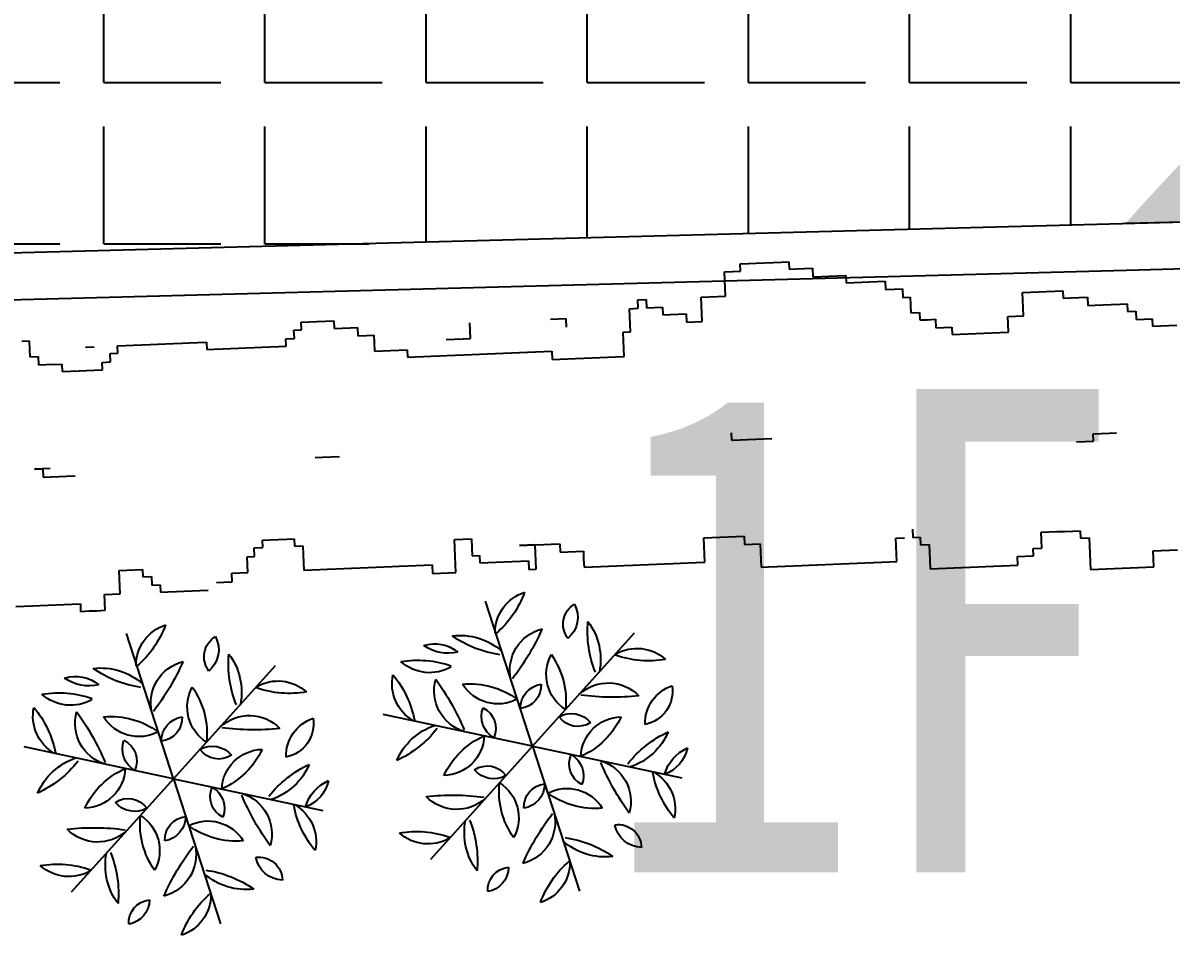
# Model space of a CAD drawing. Extents: x 302512 to 1034855, y -184136 to 410364.
# Drawn here: x 542883 to 548761, y -24472 to -19766 of the extents above; entities that cross this region are included whole.
import ezdxf

# ---------------------------------------------------------------- set-up
doc = ezdxf.new("R2010")
doc.units = 0
doc.header["$MEASUREMENT"] = 0
for name, color, linetype in [('2D', 3, 'Continuous'), ('TREE', 3, 'Continuous'), ('WALL', 4, 'Continuous'), ('总图线11', 41, 'Continuous'), ('树', 80, 'Continuous'), ('环境', 8, 'Continuous')]:
    doc.layers.add(name, color=color, linetype=linetype)
doc.styles.add('-楷体_GB2312', font='STZHONGS.TTF', dxfattribs={"width": 0.8})
doc.styles.add('-黑体', font='', dxfattribs={"width": 0.8})
doc.styles.get('-黑体').set_extended_font_data('黑体')

# ---------------------------------------------------------------- blocks, each defined once
blk = doc.blocks.new('M_F21')
at = {"color": 3, "linetype": 'Continuous'}
for p, q in [((-631.595779787006, 671.5761824130986), (-577.3097208870659, 671.5761824130986)), ((-631.595779787006, 588.3934599739368), (-631.595779787006, 671.5761824130986)), ((-577.3097208870659, 696.8926631554514), (-548.3571561404315, 696.8926631554514)), ((-577.3097208870659, 671.5761824130986), (-577.3097208870659, 696.8926631554514)), ((-548.3571561404315, 696.8926631554514), (-523.0236619871266, 696.8926631554514)), ((-548.3571561404315, 696.8926631554514), (-548.3571561404315, 696.8926631554514)), ((-523.0236619871266, 696.8926631554514), (-465.1185324938569, 696.8926631554514)), ((-523.0236619871266, 696.8926631554514), (-523.0236619871266, 696.8926631554514)), ((-465.1185324938569, 696.8926631554514), (-410.8324735939177, 696.8926631554514)), ((-465.1185324938569, 696.8926631554514), (-465.1185324938569, 696.8926631554514)), ((-410.8324735939177, 696.8926631554514), (-410.8324735939177, 671.5761824130986)), ((-410.8324735939177, 671.5761824130986), (-385.4989794406129, 671.5761824130986)), ((-385.4989794406129, 671.5761824130986), (-331.2129205406727, 671.5761824130986)), ((-385.4989794406129, 671.5761824130986), (-385.4989794406129, 671.5761824130986)), ((-331.2129205406727, 671.5761824130986), (-331.2129205406727, 642.643061564695)), ((-331.2129205406727, 642.643061564695), (-302.2603557940383, 642.643061564695)), ((-302.2603557940383, 642.643061564695), (-276.9268616407335, 642.643061564695)), ((-302.2603557940383, 642.643061564695), (-302.2603557940383, 642.643061564695)), ((-276.9268616407335, 642.643061564695), (-219.0217321474638, 642.643061564695)), ((-276.9268616407335, 642.643061564695), (-276.9268616407335, 642.643061564695)), ((-219.0217321474638, 642.643061564695), (-219.0217321474638, 617.3265808223405)), ((-931.9786390333384, 588.3934599739368), (-903.026074286704, 588.3934599739368)), ((-931.9786390333384, 588.3934599739368), (-931.9786390333384, 588.3934599739368)), ((-931.9786390333384, 559.4603391255332), (-931.9786390333384, 588.3934599739368)), ((-903.026074286704, 588.3934599739368), (-903.026074286704, 559.4603391255332)), ((-903.026074286704, 588.3934599739368), (-903.026074286704, 588.3934599739368)), ((-714.8344034335796, 588.3934599739368), (-631.595779787006, 588.3934599739368)), ((-714.8344034335796, 505.210737534775), (-714.8344034335796, 588.3934599739368)), ((-219.0217321474638, 617.3265808223405), (-164.7356732475246, 617.3265808223405)), ((-164.7356732475246, 617.3265808223405), (-139.4021790942197, 617.3265808223405)), ((-164.7356732475246, 617.3265808223405), (-164.7356732475246, 617.3265808223405)), ((-139.4021790942197, 617.3265808223405), (-85.11612019427957, 617.3265808223405)), ((-139.4021790942197, 617.3265808223405), (-139.4021790942197, 617.3265808223405)), ((-85.11612019427957, 617.3265808223405), (-85.11612019427957, 588.3934599739368)), ((-85.11612019427957, 588.3934599739368), (-56.16355544764519, 588.3934599739368)), ((-56.16355544764519, 588.3934599739368), (-27.21099070101081, 588.3934599739368)), ((-56.16355544764519, 588.3934599739368), (-56.16355544764519, 588.3934599739368)), ((-27.21099070101081, 588.3934599739368), (-27.21099070101081, 559.4603391255332)), ((-27.21099070101081, 588.3934599739368), (-27.21099070101081, 588.3934599739368)), ((-2082.843087712059, 559.4603391255332), (-2053.890522965425, 559.4603391255332)), ((-2082.843087712059, 559.4603391255332), (-2082.843087712059, 559.4603391255332)), ((-2082.843087712059, 534.1438583831787), (-2082.843087712059, 559.4603391255332)), ((-2053.890522965425, 559.4603391255332), (-2028.55702881212, 559.4603391255332)), ((-2053.890522965425, 559.4603391255332), (-2053.890522965425, 559.4603391255332)), ((-2028.55702881212, 559.4603391255332), (-1999.604464065485, 559.4603391255332)), ((-2028.55702881212, 559.4603391255332), (-2028.55702881212, 559.4603391255332)), ((-1999.604464065485, 559.4603391255332), (-1970.651899318851, 559.4603391255332)), ((-1999.604464065485, 559.4603391255332), (-1999.604464065485, 559.4603391255332)), ((-1970.651899318851, 559.4603391255332), (-1970.651899318851, 534.1438583831787)), ((-960.9312037799727, 559.4603391255332), (-931.9786390333384, 559.4603391255332)), ((-960.9312037799727, 505.210737534775), (-960.9312037799727, 559.4603391255332)), ((-903.026074286704, 559.4603391255332), (-848.7400153867638, 559.4603391255332)), ((-903.026074286704, 559.4603391255332), (-903.026074286704, 559.4603391255332)), ((-848.7400153867638, 559.4603391255332), (-848.7400153867638, 534.1438583831787)), ((-27.21099070101081, 559.4603391255332), (-1.87749654770505, 559.4603391255332)), ((-27.21099070101081, 559.4603391255332), (-27.21099070101081, 559.4603391255332)), ((-1.87749654770505, 559.4603391255332), (-1.87749654770505, 505.210737534775)), ((381.7439863452018, 559.4603391255332), (436.0300452451411, 559.4603391255332)), ((381.7439863452018, 559.4603391255332), (381.7439863452018, 559.4603391255332)), ((381.7439863452018, 534.1438583831787), (381.7439863452018, 559.4603391255332)), ((436.0300452451411, 559.4603391255332), (519.2686688917165, 559.4603391255332)), ((436.0300452451411, 559.4603391255332), (436.0300452451411, 559.4603391255332)), ((519.2686688917165, 559.4603391255332), (519.2686688917165, 534.1438583831787)), ((519.2686688917165, 559.4603391255332), (519.2686688917165, 559.4603391255332)), ((-3038.277724350997, 534.1438583831787), (-3012.944230197692, 534.1438583831787)), ((-3012.944230197692, 534.1438583831787), (-3012.944230197692, 505.210737534775)), ((-3012.944230197692, 534.1438583831787), (-3012.944230197692, 534.1438583831787)), ((-2108.176581865364, 534.1438583831787), (-2082.843087712059, 534.1438583831787)), ((-2108.176581865364, 505.210737534775), (-2108.176581865364, 534.1438583831787)), ((-2082.843087712059, 534.1438583831787), (-2082.843087712059, 534.1438583831787)), ((-1970.651899318851, 534.1438583831787), (-1916.365840418911, 534.1438583831787)), ((-1916.365840418911, 534.1438583831787), (-1891.032346265605, 534.1438583831787)), ((-1916.365840418911, 534.1438583831787), (-1916.365840418911, 534.1438583831787)), ((-1891.032346265605, 534.1438583831787), (-1891.032346265605, 505.210737534775)), ((-1891.032346265605, 534.1438583831787), (-1891.032346265605, 534.1438583831787)), ((-1507.410863372699, 534.1438583831787), (-1507.410863372699, 534.1438583831787)), ((-1507.410863372699, 479.8942567924223), (-1507.410863372699, 534.1438583831787)), ((-1232.361498279671, 534.1438583831787), (-1232.361498279671, 534.1438583831787)), ((-1178.075439379732, 534.1438583831787), (-1232.361498279671, 534.1438583831787)), ((-1178.075439379732, 534.1438583831787), (-1178.075439379732, 534.1438583831787)), ((-1178.075439379732, 505.210737534775), (-1178.075439379732, 534.1438583831787)), ((-848.7400153867638, 534.1438583831787), (-823.406521233459, 534.1438583831787)), ((-823.406521233459, 534.1438583831787), (-769.1204623335198, 534.1438583831787)), ((-823.406521233459, 534.1438583831787), (-823.406521233459, 534.1438583831787)), ((-769.1204623335198, 534.1438583831787), (-769.1204623335198, 505.210737534775)), ((381.7439863452018, 534.1438583831787), (381.7439863452018, 534.1438583831787)), ((381.7439863452018, 479.8942567924223), (381.7439863452018, 534.1438583831787)), ((519.2686688917165, 534.1438583831787), (544.6021630450196, 534.1438583831787)), ((519.2686688917165, 534.1438583831787), (519.2686688917165, 534.1438583831787)), ((544.6021630450196, 534.1438583831787), (602.5072925382883, 534.1438583831787)), ((544.6021630450196, 534.1438583831787), (544.6021630450196, 534.1438583831787)), ((602.5072925382883, 534.1438583831787), (602.5072925382883, 505.210737534775)), ((-3012.944230197692, 505.210737534775), (-3012.944230197692, 479.8942567924223)), ((-3012.944230197692, 505.210737534775), (-3012.944230197692, 505.210737534775)), ((-3012.944230197692, 479.8942567924223), (-2983.991665451058, 479.8942567924223)), ((-3012.944230197692, 479.8942567924223), (-3012.944230197692, 479.8942567924223)), ((-2983.991665451058, 479.8942567924223), (-2983.991665451058, 450.9611359440187)), ((-2821.133488751238, 505.210737534775), (-2792.180924004604, 505.210737534775)), ((-2792.180924004604, 505.210737534775), (-2792.180924004604, 505.210737534775)), ((-2737.894865104665, 479.8942567924223), (-2712.561370951359, 479.8942567924223)), ((-2737.894865104665, 450.9611359440187), (-2737.894865104665, 479.8942567924223)), ((-2712.561370951359, 505.210737534775), (-2683.608806204725, 505.210737534775)), ((-2712.561370951359, 505.210737534775), (-2712.561370951359, 505.210737534775)), ((-2712.561370951359, 479.8942567924223), (-2712.561370951359, 505.210737534775)), ((-2683.608806204725, 505.210737534775), (-2658.275312051419, 505.210737534775)), ((-2683.608806204725, 505.210737534775), (-2683.608806204725, 505.210737534775)), ((-2658.275312051419, 505.210737534775), (-2629.322747304785, 505.210737534775)), ((-2658.275312051419, 505.210737534775), (-2658.275312051419, 505.210737534775)), ((-2629.322747304785, 505.210737534775), (-2600.37018255815, 505.210737534775)), ((-2629.322747304785, 505.210737534775), (-2629.322747304785, 505.210737534775)), ((-2600.37018255815, 505.210737534775), (-2575.036688404845, 505.210737534775)), ((-2600.37018255815, 505.210737534775), (-2600.37018255815, 505.210737534775)), ((-2575.036688404845, 505.210737534775), (-2520.750629504906, 505.210737534775)), ((-2575.036688404845, 505.210737534775), (-2575.036688404845, 505.210737534775)), ((-2520.750629504906, 505.210737534775), (-2491.798064758272, 505.210737534775)), ((-2520.750629504906, 505.210737534775), (-2520.750629504906, 505.210737534775)), ((-2491.798064758272, 505.210737534775), (-2466.464570604966, 505.210737534775)), ((-2491.798064758272, 505.210737534775), (-2491.798064758272, 505.210737534775)), ((-2466.464570604966, 505.210737534775), (-2437.512005858332, 505.210737534775)), ((-2466.464570604966, 505.210737534775), (-2466.464570604966, 505.210737534775)), ((-2437.512005858332, 505.210737534775), (-2408.559441111697, 505.210737534775)), ((-2437.512005858332, 505.210737534775), (-2437.512005858332, 505.210737534775)), ((-2408.559441111697, 505.210737534775), (-2408.559441111697, 479.8942567924223)), ((-2408.559441111697, 479.8942567924223), (-2383.225946958391, 479.8942567924223)), ((-2383.225946958391, 479.8942567924223), (-2354.273382211757, 479.8942567924223)), ((-2383.225946958391, 479.8942567924223), (-2383.225946958391, 479.8942567924223)), ((-2354.273382211757, 479.8942567924223), (-2299.987323311818, 479.8942567924223)), ((-2354.273382211757, 479.8942567924223), (-2354.273382211757, 479.8942567924223)), ((-2299.987323311818, 479.8942567924223), (-2274.653829158513, 479.8942567924223)), ((-2299.987323311818, 479.8942567924223), (-2299.987323311818, 479.8942567924223)), ((-2274.653829158513, 479.8942567924223), (-2245.701264411879, 479.8942567924223)), ((-2274.653829158513, 479.8942567924223), (-2274.653829158513, 479.8942567924223)), ((-2245.701264411879, 479.8942567924223), (-2220.367770258573, 479.8942567924223)), ((-2245.701264411879, 479.8942567924223), (-2245.701264411879, 479.8942567924223)), ((-2220.367770258573, 479.8942567924223), (-2191.415205511938, 479.8942567924223)), ((-2220.367770258573, 479.8942567924223), (-2220.367770258573, 479.8942567924223)), ((-2191.415205511938, 479.8942567924223), (-2162.462640765304, 479.8942567924223)), ((-2191.415205511938, 479.8942567924223), (-2191.415205511938, 479.8942567924223)), ((-2162.462640765304, 479.8942567924223), (-2137.129146611998, 479.8942567924223)), ((-2162.462640765304, 479.8942567924223), (-2162.462640765304, 479.8942567924223)), ((-2137.129146611998, 505.210737534775), (-2108.176581865364, 505.210737534775)), ((-2137.129146611998, 479.8942567924223), (-2137.129146611998, 505.210737534775)), ((-1891.032346265605, 505.210737534775), (-1862.079781518971, 505.210737534775)), ((-1891.032346265605, 505.210737534775), (-1891.032346265605, 505.210737534775)), ((-1862.079781518971, 505.210737534775), (-1836.746287365666, 505.210737534775)), ((-1862.079781518971, 505.210737534775), (-1862.079781518971, 505.210737534775)), ((-1836.746287365666, 505.210737534775), (-1836.746287365666, 479.8942567924223)), ((-1836.746287365666, 505.210737534775), (-1836.746287365666, 505.210737534775)), ((-1836.746287365666, 479.8942567924223), (-1836.746287365666, 450.9611359440187)), ((-1836.746287365666, 479.8942567924223), (-1836.746287365666, 479.8942567924223)), ((-1590.649487019273, 479.8942567924223), (-1561.696922272638, 479.8942567924223)), ((-1561.696922272638, 479.8942567924223), (-1532.744357526004, 479.8942567924223)), ((-1561.696922272638, 479.8942567924223), (-1561.696922272638, 479.8942567924223)), ((-1532.744357526004, 479.8942567924223), (-1507.410863372699, 479.8942567924223)), ((-1532.744357526004, 479.8942567924223), (-1532.744357526004, 479.8942567924223)), ((-1507.410863372699, 479.8942567924223), (-1507.410863372699, 479.8942567924223)), ((-986.2646979332776, 479.8942567924223), (-960.9312037799727, 479.8942567924223)), ((-986.2646979332776, 450.9611359440187), (-986.2646979332776, 479.8942567924223)), ((-960.9312037799727, 505.210737534775), (-960.9312037799727, 505.210737534775)), ((-960.9312037799727, 479.8942567924223), (-960.9312037799727, 505.210737534775)), ((-769.1204623335198, 505.210737534775), (-740.1678975868845, 505.210737534775)), ((-740.1678975868845, 505.210737534775), (-714.8344034335796, 505.210737534775)), ((-740.1678975868845, 505.210737534775), (-740.1678975868845, 505.210737534775)), ((-714.8344034335796, 505.210737534775), (-714.8344034335796, 505.210737534775)), ((-1.87749654770505, 505.210737534775), (27.07506819892933, 505.210737534775)), ((-1.87749654770505, 505.210737534775), (-1.87749654770505, 505.210737534775)), ((27.07506819892933, 505.210737534775), (27.07506819892933, 479.8942567924223)), ((27.07506819892933, 479.8942567924223), (52.40856235223328, 479.8942567924223)), ((52.40856235223328, 479.8942567924223), (81.36112709886947, 479.8942567924223)), ((52.40856235223328, 479.8942567924223), (52.40856235223328, 479.8942567924223)), ((81.36112709886947, 479.8942567924223), (81.36112709886947, 450.9611359440187)), ((327.4579274452626, 479.8942567924223), (381.7439863452018, 479.8942567924223)), ((327.4579274452626, 425.6446552016641), (327.4579274452626, 479.8942567924223)), ((602.5072925382883, 505.210737534775), (627.840786691595, 505.210737534775)), ((627.840786691595, 505.210737534775), (682.1268455915342, 505.210737534775)), ((627.840786691595, 505.210737534775), (627.840786691595, 505.210737534775)), ((682.1268455915342, 505.210737534775), (711.0794103381686, 505.210737534775)), ((682.1268455915342, 505.210737534775), (682.1268455915342, 505.210737534775)), ((711.0794103381686, 505.210737534775), (736.4129044914735, 505.210737534775)), ((711.0794103381686, 505.210737534775), (711.0794103381686, 505.210737534775)), ((736.4129044914735, 505.210737534775), (736.4129044914735, 479.8942567924223)), ((736.4129044914735, 479.8942567924223), (765.3654692381097, 479.8942567924223)), ((765.3654692381097, 479.8942567924223), (765.3654692381097, 450.9611359440187)), ((765.3654692381097, 479.8942567924223), (765.3654692381097, 479.8942567924223)), ((-2983.991665451058, 450.9611359440187), (-2958.658171297752, 450.9611359440187)), ((-2958.658171297752, 450.9611359440187), (-2904.372112397812, 450.9611359440187)), ((-2958.658171297752, 450.9611359440187), (-2958.658171297752, 450.9611359440187)), ((-2904.372112397812, 450.9611359440187), (-2904.372112397812, 425.6446552016641)), ((-2766.847429851299, 450.9611359440187), (-2737.894865104665, 450.9611359440187)), ((-2766.847429851299, 450.9611359440187), (-2766.847429851299, 450.9611359440187)), ((-2766.847429851299, 425.6446552016641), (-2766.847429851299, 450.9611359440187)), ((-2737.894865104665, 450.9611359440187), (-2737.894865104665, 450.9611359440187)), ((-1836.746287365666, 450.9611359440187), (-1807.793722619032, 450.9611359440187)), ((-1836.746287365666, 450.9611359440187), (-1836.746287365666, 450.9611359440187)), ((-1807.793722619032, 450.9611359440187), (-1782.460228465727, 450.9611359440187)), ((-1807.793722619032, 450.9611359440187), (-1807.793722619032, 450.9611359440187)), ((-1782.460228465727, 450.9611359440187), (-1724.555098972458, 450.9611359440187)), ((-1782.460228465727, 450.9611359440187), (-1782.460228465727, 450.9611359440187)), ((-1724.555098972458, 450.9611359440187), (-1724.555098972458, 425.6446552016641)), ((-986.2646979332776, 450.9611359440187), (-986.2646979332776, 450.9611359440187)), ((-986.2646979332776, 396.7115343532605), (-986.2646979332776, 450.9611359440187)), ((81.36112709886947, 450.9611359440187), (135.6471859988087, 450.9611359440187)), ((135.6471859988087, 450.9611359440187), (135.6471859988087, 425.6446552016641)), ((765.3654692381097, 450.9611359440187), (819.6515281380489, 450.9611359440187)), ((765.3654692381097, 450.9611359440187), (765.3654692381097, 450.9611359440187)), ((819.6515281380489, 450.9611359440187), (819.6515281380489, 425.6446552016641)), ((-2904.372112397812, 425.6446552016641), (-2846.466982904543, 425.6446552016641)), ((-2846.466982904543, 425.6446552016641), (-2821.133488751238, 425.6446552016641)), ((-2846.466982904543, 425.6446552016641), (-2846.466982904543, 425.6446552016641)), ((-2821.133488751238, 425.6446552016641), (-2766.847429851299, 425.6446552016641)), ((-2821.133488751238, 425.6446552016641), (-2821.133488751238, 425.6446552016641)), ((-2766.847429851299, 425.6446552016641), (-2766.847429851299, 425.6446552016641)), ((-1724.555098972458, 425.6446552016641), (-1699.221604819152, 425.6446552016641)), ((-1699.221604819152, 425.6446552016641), (-1670.269040072518, 425.6446552016641)), ((-1699.221604819152, 425.6446552016641), (-1699.221604819152, 425.6446552016641)), ((-1670.269040072518, 425.6446552016641), (-1644.935545919212, 425.6446552016641)), ((-1670.269040072518, 425.6446552016641), (-1670.269040072518, 425.6446552016641)), ((-1644.935545919212, 425.6446552016641), (-1615.982981172578, 425.6446552016641)), ((-1644.935545919212, 425.6446552016641), (-1644.935545919212, 425.6446552016641)), ((-1615.982981172578, 425.6446552016641), (-1590.649487019273, 425.6446552016641)), ((-1615.982981172578, 425.6446552016641), (-1615.982981172578, 425.6446552016641)), ((-1590.649487019273, 425.6446552016641), (-1532.744357526004, 425.6446552016641)), ((-1590.649487019273, 425.6446552016641), (-1590.649487019273, 425.6446552016641)), ((-1532.744357526004, 425.6446552016641), (-1478.458298626064, 425.6446552016641)), ((-1532.744357526004, 425.6446552016641), (-1532.744357526004, 425.6446552016641)), ((-1478.458298626064, 425.6446552016641), (-1453.124804472759, 425.6446552016641)), ((-1478.458298626064, 425.6446552016641), (-1478.458298626064, 425.6446552016641)), ((-1453.124804472759, 425.6446552016641), (-1424.172239726125, 425.6446552016641)), ((-1453.124804472759, 425.6446552016641), (-1453.124804472759, 425.6446552016641)), ((-1424.172239726125, 425.6446552016641), (-1369.886180826185, 425.6446552016641)), ((-1424.172239726125, 425.6446552016641), (-1424.172239726125, 425.6446552016641)), ((-1369.886180826185, 425.6446552016641), (-1315.600121926245, 425.6446552016641)), ((-1369.886180826185, 425.6446552016641), (-1369.886180826185, 425.6446552016641)), ((-1315.600121926245, 425.6446552016641), (-1232.361498279671, 425.6446552016641)), ((-1315.600121926245, 425.6446552016641), (-1315.600121926245, 425.6446552016641)), ((-1232.361498279671, 425.6446552016641), (-1232.361498279671, 396.7115343532605)), ((-1232.361498279671, 396.7115343532605), (-1178.075439379732, 396.7115343532605)), ((-1178.075439379732, 396.7115343532605), (-1152.741945226427, 396.7115343532605)), ((-1178.075439379732, 396.7115343532605), (-1178.075439379732, 396.7115343532605)), ((-1152.741945226427, 396.7115343532605), (-1123.789380479792, 396.7115343532605)), ((-1152.741945226427, 396.7115343532605), (-1152.741945226427, 396.7115343532605)), ((-1123.789380479792, 396.7115343532605), (-1069.503321579852, 396.7115343532605)), ((-1123.789380479792, 396.7115343532605), (-1123.789380479792, 396.7115343532605)), ((-1069.503321579852, 396.7115343532605), (-1015.217262679913, 396.7115343532605)), ((-1069.503321579852, 396.7115343532605), (-1069.503321579852, 396.7115343532605)), ((-1015.217262679913, 396.7115343532605), (-986.2646979332776, 396.7115343532605)), ((-1015.217262679913, 396.7115343532605), (-1015.217262679913, 396.7115343532605)), ((135.6471859988087, 425.6446552016641), (189.9332448987479, 425.6446552016641)), ((189.9332448987479, 425.6446552016641), (244.2193037986872, 425.6446552016641)), ((189.9332448987479, 425.6446552016641), (189.9332448987479, 425.6446552016641)), ((244.2193037986872, 425.6446552016641), (298.5053626986264, 425.6446552016641)), ((244.2193037986872, 425.6446552016641), (244.2193037986872, 425.6446552016641)), ((298.5053626986264, 425.6446552016641), (327.4579274452626, 425.6446552016641)), ((298.5053626986264, 425.6446552016641), (298.5053626986264, 425.6446552016641)), ((327.4579274452626, 425.6446552016641), (327.4579274452626, 425.6446552016641)), ((819.6515281380489, 425.6446552016641), (848.6040928846814, 425.6446552016641)), ((848.6040928846814, 425.6446552016641), (902.8901517846225, 425.6446552016641)), ((848.6040928846814, 425.6446552016641), (848.6040928846814, 425.6446552016641)), ((-631.595779787006, 121.8468862934224), (-631.595779787006, 96.53040555106963)), ((-3012.944230197692, 96.53040555106963), (-2983.991665451058, 96.53040555106963)), ((-3012.944230197692, 96.53040555106963), (-3012.944230197692, 96.53040555106963)), ((-2958.658171297752, 96.53040555106963), (-3012.944230197692, 96.53040555106963)), ((-2983.991665451058, 96.53040555106963), (-2983.991665451058, 67.59728470266418)), ((-2053.890522965425, 96.53040555106963), (-2028.55702881212, 96.53040555106963)), ((-2028.55702881212, 96.53040555106963), (-1999.604464065485, 96.53040555106963)), ((-2028.55702881212, 96.53040555106963), (-2028.55702881212, 96.53040555106963)), ((-1999.604464065485, 96.53040555106963), (-1970.651899318851, 96.53040555106963)), ((-1999.604464065485, 96.53040555106963), (-1999.604464065485, 96.53040555106963)), ((-1970.651899318851, 96.53040555106963), (-1970.651899318851, 96.53040555106963)), ((-631.595779787006, 96.53040555106963), (-602.6432150403707, 96.53040555106963)), ((-631.595779787006, 96.53040555106963), (-631.595779787006, 96.53040555106963)), ((-602.6432150403707, 96.53040555106963), (-577.3097208870659, 96.53040555106963)), ((-602.6432150403707, 96.53040555106963), (-602.6432150403707, 96.53040555106963)), ((-577.3097208870659, 96.53040555106963), (-548.3571561404315, 96.53040555106963)), ((-577.3097208870659, 96.53040555106963), (-577.3097208870659, 96.53040555106963)), ((-548.3571561404315, 96.53040555106963), (-523.0236619871266, 96.53040555106963)), ((-548.3571561404315, 96.53040555106963), (-548.3571561404315, 96.53040555106963)), ((-523.0236619871266, 96.53040555106963), (-494.0710972404913, 96.53040555106963)), ((-523.0236619871266, 96.53040555106963), (-523.0236619871266, 96.53040555106963)), ((-494.0710972404913, 96.53040555106963), (-494.0710972404913, 96.53040555106963)), ((-2983.991665451058, 67.59728470266418), (-2958.658171297752, 67.59728470266418)), ((-2958.658171297752, 67.59728470266418), (-2929.705606551118, 67.59728470266418)), ((-2958.658171297752, 67.59728470266418), (-2958.658171297752, 67.59728470266418)), ((-2929.705606551118, 67.59728470266418), (-2904.372112397812, 67.59728470266418)), ((-2929.705606551118, 67.59728470266418), (-2929.705606551118, 67.59728470266418)), ((-2904.372112397812, 67.59728470266418), (-2875.419547651178, 67.59728470266418)), ((-2904.372112397812, 67.59728470266418), (-2904.372112397812, 67.59728470266418)), ((-2875.419547651178, 67.59728470266418), (-2875.419547651178, 67.59728470266418)), ((544.6021630450196, 42.28080396031146), (573.5547277916558, 42.28080396031146)), ((573.5547277916558, 42.28080396031146), (602.5072925382883, 42.28080396031146)), ((573.5547277916558, 42.28080396031146), (573.5547277916558, 42.28080396031146)), ((602.5072925382883, 67.59728470266418), (656.7933514382294, 67.59728470266418)), ((602.5072925382883, 67.59728470266418), (602.5072925382883, 67.59728470266418)), ((602.5072925382883, 42.28080396031146), (602.5072925382883, 67.59728470266418)), ((602.5072925382883, 42.28080396031146), (602.5072925382883, 42.28080396031146)), ((656.7933514382294, 67.59728470266418), (682.1268455915342, 67.59728470266418)), ((656.7933514382294, 67.59728470266418), (656.7933514382294, 67.59728470266418)), ((682.1268455915342, 67.59728470266418), (682.1268455915342, 67.59728470266418)), ((-2245.701264411879, -178.3342425087685), (-2220.367770258573, -178.3342425087685)), ((-2245.701264411879, -178.3342425087685), (-2245.701264411879, -178.3342425087685)), ((-2245.701264411879, -203.6507232511231), (-2245.701264411879, -178.3342425087685)), ((-2220.367770258573, -178.3342425087685), (-2191.415205511938, -178.3342425087685)), ((-2220.367770258573, -178.3342425087685), (-2220.367770258573, -178.3342425087685)), ((-2191.415205511938, -178.3342425087685), (-2162.462640765304, -178.3342425087685)), ((-2191.415205511938, -178.3342425087685), (-2191.415205511938, -178.3342425087685)), ((-2162.462640765304, -178.3342425087685), (-2137.129146611998, -178.3342425087685)), ((-2162.462640765304, -178.3342425087685), (-2162.462640765304, -178.3342425087685)), ((-2137.129146611998, -178.3342425087685), (-2137.129146611998, -203.6507232511231)), ((-2299.987323311818, -232.5838440995267), (-2274.653829158513, -232.5838440995267)), ((-2299.987323311818, -286.833445690283), (-2299.987323311818, -232.5838440995267)), ((-2274.653829158513, -203.6507232511231), (-2245.701264411879, -203.6507232511231)), ((-2274.653829158513, -203.6507232511231), (-2274.653829158513, -203.6507232511231)), ((-2274.653829158513, -232.5838440995267), (-2274.653829158513, -203.6507232511231)), ((-2245.701264411879, -203.6507232511231), (-2245.701264411879, -203.6507232511231)), ((-2137.129146611998, -203.6507232511231), (-2108.176581865364, -203.6507232511231)), ((-2108.176581865364, -203.6507232511231), (-2108.176581865364, -232.5838440995267)), ((-2108.176581865364, -203.6507232511231), (-2108.176581865364, -203.6507232511231)), ((-2108.176581865364, -232.5838440995267), (-2108.176581865364, -261.5169649479303)), ((-2108.176581865364, -232.5838440995267), (-2108.176581865364, -232.5838440995267)), ((-1590.649487019273, -203.6507232511231), (-1532.744357526004, -203.6507232511231)), ((-1590.649487019273, -203.6507232511231), (-1590.649487019273, -203.6507232511231)), ((-1590.649487019273, -261.5169649479303), (-1590.649487019273, -203.6507232511231)), ((-1532.744357526004, -203.6507232511231), (-1532.744357526004, -232.5838440995267)), ((-1532.744357526004, -203.6507232511231), (-1532.744357526004, -203.6507232511231)), ((-1532.744357526004, -232.5838440995267), (-1532.744357526004, -261.5169649479303)), ((-1532.744357526004, -232.5838440995267), (-1532.744357526004, -232.5838440995267)), ((-1369.886180826185, -232.5838440995267), (-1315.600121926245, -232.5838440995267)), ((-1315.600121926245, -232.5838440995267), (-1369.886180826185, -232.5838440995267)), ((-1315.600121926245, -232.5838440995267), (-1286.647557179611, -232.5838440995267)), ((-1315.600121926245, -232.5838440995267), (-1315.600121926245, -232.5838440995267)), ((-1315.600121926245, -315.7665665386885), (-1315.600121926245, -232.5838440995267)), ((-1286.647557179611, -232.5838440995267), (-1261.314063026306, -232.5838440995267)), ((-1286.647557179611, -232.5838440995267), (-1286.647557179611, -232.5838440995267)), ((-1261.314063026306, -232.5838440995267), (-1232.361498279671, -232.5838440995267)), ((-1261.314063026306, -232.5838440995267), (-1261.314063026306, -232.5838440995267)), ((-1232.361498279671, -232.5838440995267), (-1232.361498279671, -261.5169649479303)), ((-740.1678975868845, -232.5838440995267), (-685.8818386869452, -232.5838440995267)), ((-740.1678975868845, -261.5169649479303), (-740.1678975868845, -232.5838440995267)), ((-685.8818386869452, -232.5838440995267), (-656.9292739403108, -232.5838440995267)), ((-685.8818386869452, -232.5838440995267), (-685.8818386869452, -232.5838440995267)), ((-656.9292739403108, -232.5838440995267), (-602.6432150403707, -232.5838440995267)), ((-656.9292739403108, -232.5838440995267), (-656.9292739403108, -232.5838440995267)), ((-602.6432150403707, -232.5838440995267), (-602.6432150403707, -261.5169649479303)), ((-602.6432150403707, -232.5838440995267), (-602.6432150403707, -232.5838440995267)), ((-27.21099070101081, -232.5838440995267), (-27.21099070101081, -261.5169649479303)), ((-2737.894865104665, -261.5169649479303), (-2712.561370951359, -261.5169649479303)), ((-2737.894865104665, -261.5169649479303), (-2737.894865104665, -261.5169649479303)), ((-2737.894865104665, -341.0830472810412), (-2737.894865104665, -261.5169649479303)), ((-2712.561370951359, -261.5169649479303), (-2658.275312051419, -261.5169649479303)), ((-2712.561370951359, -261.5169649479303), (-2712.561370951359, -261.5169649479303)), ((-2658.275312051419, -261.5169649479303), (-2658.275312051419, -286.833445690283)), ((-2658.275312051419, -261.5169649479303), (-2658.275312051419, -261.5169649479303)), ((-2108.176581865364, -261.5169649479303), (-2108.176581865364, -286.833445690283)), ((-2108.176581865364, -261.5169649479303), (-2108.176581865364, -261.5169649479303)), ((-1590.649487019273, -261.5169649479303), (-1590.649487019273, -261.5169649479303)), ((-1590.649487019273, -315.7665665386885), (-1590.649487019273, -261.5169649479303)), ((-1532.744357526004, -261.5169649479303), (-1507.410863372699, -261.5169649479303)), ((-1532.744357526004, -261.5169649479303), (-1532.744357526004, -261.5169649479303)), ((-1507.410863372699, -261.5169649479303), (-1507.410863372699, -286.833445690283)), ((-1232.361498279671, -261.5169649479303), (-1178.075439379732, -261.5169649479303)), ((-1178.075439379732, -261.5169649479303), (-1152.741945226427, -261.5169649479303)), ((-1178.075439379732, -261.5169649479303), (-1178.075439379732, -261.5169649479303)), ((-1152.741945226427, -261.5169649479303), (-1152.741945226427, -286.833445690283)), ((-1152.741945226427, -261.5169649479303), (-1152.741945226427, -261.5169649479303)), ((-740.1678975868845, -261.5169649479303), (-740.1678975868845, -261.5169649479303)), ((-740.1678975868845, -315.7665665386885), (-740.1678975868845, -261.5169649479303)), ((-602.6432150403707, -261.5169649479303), (-548.3571561404315, -261.5169649479303)), ((-548.3571561404315, -261.5169649479303), (-548.3571561404315, -315.7665665386885)), ((-85.11612019427957, -261.5169649479303), (-56.16355544764519, -261.5169649479303)), ((-85.11612019427957, -261.5169649479303), (-85.11612019427957, -261.5169649479303)), ((-85.11612019427957, -315.7665665386885), (-85.11612019427957, -261.5169649479303)), ((-56.16355544764519, -261.5169649479303), (-56.16355544764519, -261.5169649479303)), ((-27.21099070101081, -261.5169649479303), (-1.87749654770505, -261.5169649479303)), ((-1.87749654770505, -261.5169649479303), (-1.87749654770505, -286.833445690283)), ((410.6965510918362, -261.5169649479303), (464.9826099917755, -261.5169649479303)), ((410.6965510918362, -261.5169649479303), (410.6965510918362, -261.5169649479303)), ((410.6965510918362, -315.7665665386885), (410.6965510918362, -261.5169649479303)), ((464.9826099917755, -261.5169649479303), (490.3161041450803, -261.5169649479303)), ((464.9826099917755, -261.5169649479303), (464.9826099917755, -261.5169649479303)), ((490.3161041450803, -261.5169649479303), (519.2686688917165, -261.5169649479303)), ((490.3161041450803, -261.5169649479303), (490.3161041450803, -261.5169649479303)), ((519.2686688917165, -261.5169649479303), (544.6021630450196, -261.5169649479303)), ((519.2686688917165, -261.5169649479303), (519.2686688917165, -261.5169649479303)), ((544.6021630450196, -261.5169649479303), (544.6021630450196, -286.833445690283)), ((-2658.275312051419, -286.833445690283), (-2629.322747304785, -286.833445690283)), ((-2658.275312051419, -286.833445690283), (-2658.275312051419, -286.833445690283)), ((-2629.322747304785, -286.833445690283), (-2629.322747304785, -315.7665665386885)), ((-2354.273382211757, -286.833445690283), (-2299.987323311818, -286.833445690283)), ((-2354.273382211757, -315.7665665386885), (-2354.273382211757, -286.833445690283)), ((-2108.176581865364, -286.833445690283), (-2053.890522965425, -286.833445690283)), ((-2108.176581865364, -286.833445690283), (-2108.176581865364, -286.833445690283)), ((-2053.890522965425, -286.833445690283), (-2028.55702881212, -286.833445690283)), ((-2053.890522965425, -286.833445690283), (-2053.890522965425, -286.833445690283)), ((-2028.55702881212, -286.833445690283), (-1999.604464065485, -286.833445690283)), ((-2028.55702881212, -286.833445690283), (-2028.55702881212, -286.833445690283)), ((-1999.604464065485, -286.833445690283), (-1945.318405165545, -286.833445690283)), ((-1999.604464065485, -286.833445690283), (-1999.604464065485, -286.833445690283)), ((-1945.318405165545, -286.833445690283), (-1916.365840418911, -286.833445690283)), ((-1945.318405165545, -286.833445690283), (-1945.318405165545, -286.833445690283)), ((-1916.365840418911, -286.833445690283), (-1862.079781518971, -286.833445690283)), ((-1916.365840418911, -286.833445690283), (-1916.365840418911, -286.833445690283)), ((-1862.079781518971, -286.833445690283), (-1807.793722619032, -286.833445690283)), ((-1862.079781518971, -286.833445690283), (-1862.079781518971, -286.833445690283)), ((-1807.793722619032, -286.833445690283), (-1782.460228465727, -286.833445690283)), ((-1807.793722619032, -286.833445690283), (-1807.793722619032, -286.833445690283)), ((-1782.460228465727, -286.833445690283), (-1724.555098972458, -286.833445690283)), ((-1782.460228465727, -286.833445690283), (-1782.460228465727, -286.833445690283)), ((-1724.555098972458, -286.833445690283), (-1670.269040072518, -286.833445690283)), ((-1724.555098972458, -286.833445690283), (-1724.555098972458, -286.833445690283)), ((-1670.269040072518, -286.833445690283), (-1670.269040072518, -315.7665665386885)), ((-1670.269040072518, -286.833445690283), (-1670.269040072518, -286.833445690283)), ((-1507.410863372699, -286.833445690283), (-1453.124804472759, -286.833445690283)), ((-1453.124804472759, -286.833445690283), (-1424.172239726125, -286.833445690283)), ((-1453.124804472759, -286.833445690283), (-1453.124804472759, -286.833445690283)), ((-1424.172239726125, -286.833445690283), (-1340.93361607955, -286.833445690283)), ((-1424.172239726125, -286.833445690283), (-1424.172239726125, -286.833445690283)), ((-1340.93361607955, -286.833445690283), (-1340.93361607955, -315.7665665386885)), ((-1152.741945226427, -286.833445690283), (-1152.741945226427, -315.7665665386885)), ((-1152.741945226427, -286.833445690283), (-1152.741945226427, -286.833445690283)), ((-1.87749654770505, -286.833445690283), (27.07506819892933, -286.833445690283)), ((-1.87749654770505, -286.833445690283), (-1.87749654770505, -286.833445690283)), ((27.07506819892933, -286.833445690283), (27.07506819892933, -315.7665665386885)), ((27.07506819892933, -286.833445690283), (27.07506819892933, -286.833445690283)), ((544.6021630450196, -286.833445690283), (573.5547277916558, -286.833445690283)), ((573.5547277916558, -286.833445690283), (573.5547277916558, -341.0830472810412)), ((-2792.180924004604, -341.0830472810412), (-2737.894865104665, -341.0830472810412)), ((-2792.180924004604, -395.3326488717994), (-2792.180924004604, -341.0830472810412)), ((-2629.322747304785, -315.7665665386885), (-2600.37018255815, -315.7665665386885)), ((-2600.37018255815, -315.7665665386885), (-2600.37018255815, -341.0830472810412)), ((-2600.37018255815, -341.0830472810412), (-2575.036688404845, -341.0830472810412)), ((-2575.036688404845, -341.0830472810412), (-2546.084123658211, -341.0830472810412)), ((-2575.036688404845, -341.0830472810412), (-2575.036688404845, -341.0830472810412)), ((-2546.084123658211, -341.0830472810412), (-2520.750629504906, -341.0830472810412)), ((-2546.084123658211, -341.0830472810412), (-2546.084123658211, -341.0830472810412)), ((-2520.750629504906, -341.0830472810412), (-2491.798064758272, -341.0830472810412)), ((-2520.750629504906, -341.0830472810412), (-2520.750629504906, -341.0830472810412)), ((-2491.798064758272, -341.0830472810412), (-2466.464570604966, -341.0830472810412)), ((-2491.798064758272, -341.0830472810412), (-2491.798064758272, -341.0830472810412)), ((-2466.464570604966, -341.0830472810412), (-2437.512005858332, -341.0830472810412)), ((-2466.464570604966, -341.0830472810412), (-2466.464570604966, -341.0830472810412)), ((-2437.512005858332, -341.0830472810412), (-2437.512005858332, -341.0830472810412)), ((-2408.559441111697, -315.7665665386885), (-2383.225946958391, -315.7665665386885)), ((-2383.225946958391, -315.7665665386885), (-2354.273382211757, -315.7665665386885)), ((-2383.225946958391, -315.7665665386885), (-2383.225946958391, -315.7665665386885)), ((-2354.273382211757, -315.7665665386885), (-2354.273382211757, -315.7665665386885)), ((-1670.269040072518, -315.7665665386885), (-1615.982981172578, -315.7665665386885)), ((-1615.982981172578, -315.7665665386885), (-1590.649487019273, -315.7665665386885)), ((-1615.982981172578, -315.7665665386885), (-1615.982981172578, -315.7665665386885)), ((-1590.649487019273, -315.7665665386885), (-1590.649487019273, -315.7665665386885)), ((-1340.93361607955, -315.7665665386885), (-1315.600121926245, -315.7665665386885)), ((-1315.600121926245, -315.7665665386885), (-1315.600121926245, -315.7665665386885)), ((-1152.741945226427, -315.7665665386885), (-1123.789380479792, -315.7665665386885)), ((-1152.741945226427, -315.7665665386885), (-1152.741945226427, -315.7665665386885)), ((-1123.789380479792, -315.7665665386885), (-1069.503321579852, -315.7665665386885)), ((-1123.789380479792, -315.7665665386885), (-1123.789380479792, -315.7665665386885)), ((-1069.503321579852, -315.7665665386885), (-1040.550756833218, -315.7665665386885)), ((-1069.503321579852, -315.7665665386885), (-1069.503321579852, -315.7665665386885)), ((-1040.550756833218, -315.7665665386885), (-1015.217262679913, -315.7665665386885)), ((-1040.550756833218, -315.7665665386885), (-1040.550756833218, -315.7665665386885)), ((-1015.217262679913, -315.7665665386885), (-986.2646979332776, -315.7665665386885)), ((-1015.217262679913, -315.7665665386885), (-1015.217262679913, -315.7665665386885)), ((-986.2646979332776, -315.7665665386885), (-960.9312037799727, -315.7665665386885)), ((-986.2646979332776, -315.7665665386885), (-986.2646979332776, -315.7665665386885)), ((-960.9312037799727, -315.7665665386885), (-931.9786390333384, -315.7665665386885)), ((-960.9312037799727, -315.7665665386885), (-960.9312037799727, -315.7665665386885)), ((-931.9786390333384, -315.7665665386885), (-877.6925801333991, -315.7665665386885)), ((-931.9786390333384, -315.7665665386885), (-931.9786390333384, -315.7665665386885)), ((-877.6925801333991, -315.7665665386885), (-848.7400153867638, -315.7665665386885)), ((-877.6925801333991, -315.7665665386885), (-877.6925801333991, -315.7665665386885)), ((-848.7400153867638, -315.7665665386885), (-823.406521233459, -315.7665665386885)), ((-848.7400153867638, -315.7665665386885), (-848.7400153867638, -315.7665665386885)), ((-823.406521233459, -315.7665665386885), (-769.1204623335198, -315.7665665386885)), ((-823.406521233459, -315.7665665386885), (-823.406521233459, -315.7665665386885)), ((-769.1204623335198, -315.7665665386885), (-740.1678975868845, -315.7665665386885)), ((-769.1204623335198, -315.7665665386885), (-769.1204623335198, -315.7665665386885)), ((-548.3571561404315, -315.7665665386885), (-548.3571561404315, -341.0830472810412)), ((-548.3571561404315, -315.7665665386885), (-548.3571561404315, -315.7665665386885)), ((-548.3571561404315, -341.0830472810412), (-523.0236619871266, -341.0830472810412)), ((-548.3571561404315, -341.0830472810412), (-548.3571561404315, -341.0830472810412)), ((-523.0236619871266, -341.0830472810412), (-494.0710972404913, -341.0830472810412)), ((-523.0236619871266, -341.0830472810412), (-523.0236619871266, -341.0830472810412)), ((-494.0710972404913, -341.0830472810412), (-439.7850383405521, -341.0830472810412)), ((-494.0710972404913, -341.0830472810412), (-494.0710972404913, -341.0830472810412)), ((-439.7850383405521, -341.0830472810412), (-410.8324735939177, -341.0830472810412)), ((-439.7850383405521, -341.0830472810412), (-439.7850383405521, -341.0830472810412)), ((-410.8324735939177, -341.0830472810412), (-385.4989794406129, -341.0830472810412)), ((-410.8324735939177, -341.0830472810412), (-410.8324735939177, -341.0830472810412)), ((-385.4989794406129, -341.0830472810412), (-356.5464146939776, -341.0830472810412)), ((-385.4989794406129, -341.0830472810412), (-385.4989794406129, -341.0830472810412)), ((-356.5464146939776, -341.0830472810412), (-302.2603557940383, -341.0830472810412)), ((-356.5464146939776, -341.0830472810412), (-356.5464146939776, -341.0830472810412)), ((-302.2603557940383, -341.0830472810412), (-247.9742968940982, -341.0830472810412)), ((-302.2603557940383, -341.0830472810412), (-302.2603557940383, -341.0830472810412)), ((-247.9742968940982, -341.0830472810412), (-193.688237994159, -341.0830472810412)), ((-247.9742968940982, -341.0830472810412), (-247.9742968940982, -341.0830472810412)), ((-193.688237994159, -341.0830472810412), (-164.7356732475246, -341.0830472810412)), ((-193.688237994159, -341.0830472810412), (-193.688237994159, -341.0830472810412)), ((-164.7356732475246, -341.0830472810412), (-110.4496143475844, -341.0830472810412)), ((-164.7356732475246, -341.0830472810412), (-164.7356732475246, -341.0830472810412)), ((-110.4496143475844, -341.0830472810412), (-85.11612019427957, -341.0830472810412)), ((-110.4496143475844, -341.0830472810412), (-110.4496143475844, -341.0830472810412)), ((-85.11612019427957, -315.7665665386885), (-85.11612019427957, -315.7665665386885)), ((-85.11612019427957, -341.0830472810412), (-85.11612019427957, -315.7665665386885)), ((-85.11612019427957, -341.0830472810412), (-85.11612019427957, -341.0830472810412)), ((27.07506819892933, -315.7665665386885), (27.07506819892933, -341.0830472810412)), ((27.07506819892933, -315.7665665386885), (27.07506819892933, -315.7665665386885)), ((27.07506819892933, -341.0830472810412), (27.07506819892933, -370.0161681294448)), ((27.07506819892933, -341.0830472810412), (27.07506819892933, -341.0830472810412)), ((327.4579274452626, -341.0830472810412), (352.7914215985656, -341.0830472810412)), ((327.4579274452626, -370.0161681294448), (327.4579274452626, -341.0830472810412)), ((352.7914215985656, -341.0830472810412), (381.7439863452018, -341.0830472810412)), ((352.7914215985656, -341.0830472810412), (352.7914215985656, -341.0830472810412)), ((381.7439863452018, -315.7665665386885), (410.6965510918362, -315.7665665386885)), ((381.7439863452018, -341.0830472810412), (381.7439863452018, -315.7665665386885)), ((573.5547277916558, -341.0830472810412), (573.5547277916558, -370.0161681294448)), ((573.5547277916558, -341.0830472810412), (573.5547277916558, -341.0830472810412)), ((790.6989633914127, -341.0830472810412), (873.9375870379881, -341.0830472810412)), ((790.6989633914127, -395.3326488717994), (790.6989633914127, -341.0830472810412)), ((-3096.182853844266, -370.0161681294448), (-3038.277724350997, -370.0161681294448)), ((-3038.277724350997, -370.0161681294448), (-3012.944230197692, -370.0161681294448)), ((-3038.277724350997, -370.0161681294448), (-3038.277724350997, -370.0161681294448)), ((-3012.944230197692, -370.0161681294448), (-2958.658171297752, -370.0161681294448)), ((-3012.944230197692, -370.0161681294448), (-3012.944230197692, -370.0161681294448)), ((-2958.658171297752, -370.0161681294448), (-2904.372112397812, -370.0161681294448)), ((-2958.658171297752, -370.0161681294448), (-2958.658171297752, -370.0161681294448)), ((-2904.372112397812, -370.0161681294448), (-2875.419547651178, -370.0161681294448)), ((-2904.372112397812, -370.0161681294448), (-2904.372112397812, -370.0161681294448)), ((-2875.419547651178, -370.0161681294448), (-2875.419547651178, -395.3326488717994)), ((27.07506819892933, -370.0161681294448), (106.6946212521725, -370.0161681294448)), ((106.6946212521725, -370.0161681294448), (164.5997507454431, -370.0161681294448)), ((106.6946212521725, -370.0161681294448), (106.6946212521725, -370.0161681294448)), ((164.5997507454431, -370.0161681294448), (189.9332448987479, -370.0161681294448)), ((164.5997507454431, -370.0161681294448), (164.5997507454431, -370.0161681294448)), ((189.9332448987479, -370.0161681294448), (244.2193037986872, -370.0161681294448)), ((189.9332448987479, -370.0161681294448), (189.9332448987479, -370.0161681294448)), ((244.2193037986872, -370.0161681294448), (273.1718685453234, -370.0161681294448)), ((244.2193037986872, -370.0161681294448), (244.2193037986872, -370.0161681294448)), ((273.1718685453234, -370.0161681294448), (327.4579274452626, -370.0161681294448)), ((273.1718685453234, -370.0161681294448), (273.1718685453234, -370.0161681294448)), ((573.5547277916558, -370.0161681294448), (573.5547277916558, -395.3326488717994)), ((573.5547277916558, -370.0161681294448), (573.5547277916558, -370.0161681294448)), ((-2875.419547651178, -395.3326488717994), (-2846.466982904543, -395.3326488717994)), ((-2846.466982904543, -395.3326488717994), (-2821.133488751238, -395.3326488717994)), ((-2846.466982904543, -395.3326488717994), (-2846.466982904543, -395.3326488717994)), ((-2821.133488751238, -395.3326488717994), (-2792.180924004604, -395.3326488717994)), ((-2821.133488751238, -395.3326488717994), (-2821.133488751238, -395.3326488717994)), ((-2792.180924004604, -395.3326488717994), (-2792.180924004604, -395.3326488717994)), ((573.5547277916558, -395.3326488717994), (627.840786691595, -395.3326488717994)), ((573.5547277916558, -395.3326488717994), (573.5547277916558, -395.3326488717994)), ((627.840786691595, -395.3326488717994), (682.1268455915342, -395.3326488717994)), ((627.840786691595, -395.3326488717994), (627.840786691595, -395.3326488717994)), ((682.1268455915342, -395.3326488717994), (736.4129044914735, -395.3326488717994)), ((682.1268455915342, -395.3326488717994), (682.1268455915342, -395.3326488717994)), ((736.4129044914735, -395.3326488717994), (790.6989633914127, -395.3326488717994)), ((736.4129044914735, -395.3326488717994), (736.4129044914735, -395.3326488717994)), ((790.6989633914127, -395.3326488717994), (790.6989633914127, -395.3326488717994))]:
    blk.add_line(p, q, dxfattribs=at)
at = {"width": 0.8, "flags": 9}
for tag in ['YSIZE', 'XSIZE']:
    blk.add_attdef(tag, (0, 0), '', height=0.5, dxfattribs=at)
blk = doc.blocks.new('_F35WJL')
at = {"layer": '2D', "color": 0}
for q in [(389.3631749004126, 1200.159587040544), (-844.6871166601777, 937.2781900316477), (1234.050291858613, 262.8813969939947), (-1234.050291851163, -262.8813966959715), (-389.3631751909852, -1200.15958674252), (844.6871166601777, -937.2781897336245)]:
    blk.add_line((0, 0), q, dxfattribs=at)
for centre, major_axis, ratio, start_param, end_param in [((853.0847578644753, 1566.312867492437), (841.002412075175, 0.1101830030834308), 0.9999999870656161, 3.497296671328974, 3.997776278333171), ((-44.30517198890448, 936.6493838578463), (-353.9070729129608, 0.5374524208995648), 0.999999987094856, 3.138748539143009, 4.400616010086137), ((-144.1416240110993, 1066.771297737956), (229.9062968085145, 0.3873912517848371), 0.9999999871019466, 2.64600627727604, 4.008044327409462), ((-448.3436957076192, 1009.175953924656), (-195.2132420724508, 0.3449539677503595), 0.9999999870615404, 2.495212826009593, 4.165741889021879), ((-32.99911326169968, 715.3108422905207), (530.2335342906837, 0.1408839868957051), 0.9999999870726114, 2.501700684105916, 3.333252867765012), ((-1369.711320385337, 950.6882190555334), (914.8988699156637, 0.1777737239578167), 0.9999999870679447, 5.902456974977557, 6.371769512301746), ((1766.639740273356, 1784.4570094347), (2017.456026299773, 0.2004933258100211), 0.9999999870632204, 3.557078740819214, 3.795996734392358), ((-166.2369038909674, 627.6003988981247), (353.2751132003701, 0.3219614409601678), 0.9999999870507092, 6.060096615647433, 7.60381650143645), ((602.9778122603893, 386.23349134624), (530.2334165299206, 0.3804335663292341), 0.9999999871007035, 1.454051351599425, 2.28560353527997), ((138.4644991308451, 1661.548893645406), (914.8988853099619, 0.05849283245329577), 0.9999999870760892, 4.855389799822882, 5.324702337152046), ((808.3459539487958, 547.9795291721821), (-299.192450354156, 0.1588202316148869), 0.9999999870757001, 4.402658370713992, 5.407759542587487), ((-863.8529148548841, 454.9943972378969), (-353.9073944211385, 0.247572681649673), 0.9999999870317459, 4.185127006413488, 5.446994477373615), ((699.1601815223694, 1108.784573063254), (341.0755374616175, 0.01204013996366191), 0.9999999870899767, 4.468423731670036, 5.340861921371873), ((-960.4625298380852, 1546.988605111837), (841.0023880343106, 0.2293243904349131), 0.9999999870567557, 4.544352556601802, 5.044832163600203), ((395.8961493894458, 372.4885341525078), (672.5245124106874, 0.2824706313900184), 0.9999999870602777, 2.532971676622698, 3.244754732938803), ((-457.251529969275, 592.4328904896975), (343.1316258780624, 0.01672383809418158), 0.9999999870804813, 5.279099735853068, 6.782554533902518), ((850.4342936724424, 961.6691315472126), (-353.9070729129608, 0.5374524208995648), 0.999999987094856, 1.04435343670759, 2.306220907730798), ((947.0439083576202, -130.3250766247511), (841.002412075175, 0.1101830030834308), 0.9999999870656161, 1.402901568938986, 1.90338117594172), ((1801.761251799762, 54.41330228745937), (-841.0022899195869, 0.4664831966937074), 0.9999999870833272, 5.592377462872174, 6.092857069874748), ((807.7617069631815, 516.7440268397331), (-353.9073944211385, 0.247572681649673), 0.9999999870317459, 2.090731903991579, 3.352599375012685), ((-877.8853148445487, 454.7291919738054), (-279.7396606619323, 0.187617422322167), 0.9999999870558766, 6.121697314311453, 7.664523868297001), ((-1260.467235960066, 187.7597357481718), (329.8058524456541, 0.1476279157568838), 0.9999999870554634, 6.259299496539294, 7.524685073366221), ((-626.6363476738334, 169.834819406271), (-353.2752497134538, 0.08488697293311047), 0.9999999870507292, 3.966853160461727, 5.510573046209188), ((119.5582094863057, 501.9838102310896), (-191.0872712813395, 0.3447728246230157), 0.9999999870940944, 6.224647999798716, 7.759308510331895), ((-106.9363727420568, 308.48810569942), (208.1132297478559, 0.418698632657517), 0.9999999870401006, 0.01382987180216707, 1.39612373751499), ((520.5326119363308, -156.6118512153625), (-672.5245601764701, 0.124668899463051), 0.9999999870602813, 4.627972168853584, 5.339755225169291), ((284.4361747652292, 692.2078810930252), (343.1315993701094, 0.1359273098163565), 0.9999999870587637, 4.231554785971292, 5.735009584024177), ((2428.704992197454, -637.72636975348), (-2017.456025670891, 0.2067245916322962), 0.9999999870632204, 5.651675690444733, 5.890593684018627), ((460.3994437903166, 457.7655794918537), (-353.2746388846623, 0.6624098608657072), 0.9999999870928198, 1.874092826573658, 3.41781271236077), ((-662.065251916647, 2422.183379486203), (-2017.456025670891, 0.2067245916322962), 0.9999999870632204, 1.462885485657717, 1.701803479230478), ((-320.6267260462046, 61.6344386190176), (-208.1135916622544, 0.1570670603240835), 0.9999999871117917, 4.205386670648245, 5.587680536356619), ((494.5098425149918, 147.4514598995447), (-191.0872712813395, 0.3447728246230157), 0.9999999870940944, 5.177450448575017, 6.712110959165137), ((213.6903533041477, 246.8536670655012), (208.1133213130574, 0.3704048826851889), 0.999999987075924, 5.250049682939832, 6.632343548561573), ((-741.6877047345042, -99.77499029040337), (-343.1315548567908, 0.2214022848814581), 0.9999999870370436, 3.185398612449116, 4.688853410495255), ((-124.6364625394344, 529.1003853678703), (-672.5242057011817, 0.7016615251481993), 0.9999999870824112, 0.4400399145108725, 1.151822970810735), ((-374.9516327232122, 354.5323506295681), (-191.0872712813395, 0.3447728246230157), 0.9999999870940944, 0.9886602437684313, 2.523320754395766), ((-1508.175819508731, -710.8606742918491), (914.8988853099619, 0.05849283245329577), 0.9999999870760892, 0.6665995950283569, 1.135912132356157), ((-635.9769255146384, 329.0773512423038), (530.2335342906837, 0.1408839868957051), 0.9999999870726114, 3.548898235294963, 4.380450418966719), ((1508.175819516182, 710.8606745898724), (-914.8988694560455, 0.1800857357324557), 0.9999999870598012, 0.6668603654597267, 1.136172902782946), ((635.976925522089, -329.0773509293795), (-530.2335326043897, 0.1471205564859074), 0.9999999870585597, 3.54944140075563, 4.380993584416314), ((741.6877047419548, 99.77499058842659), (343.1316258780624, 0.01672383809418158), 0.9999999870804813, 3.184704633451489, 4.688159431516513), ((124.636462546885, -529.1003850698471), (-672.5245601764701, 0.124668899463051), 0.9999999870602813, 3.580774617662261, 4.29255767397602), ((-1419.8858717978, -326.7842161655426), (341.0755374616175, 0.01204013996366191), 0.9999999870899767, 0.2796335268820561, 1.152071716564744), ((-988.8073370456696, 48.1759572327137), (299.1923890518712, 0.2488096156178622), 0.9999999870756895, 3.354098385985062, 4.359199557862828), ((-213.6903532966971, -246.853666767478), (208.1136505760884, 0.01218679862365236), 0.9999999870402057, 2.110178292095413, 3.492472157771943), ((-494.5098425075412, -147.4514596015215), (191.0875717812819, 0.06344114842143517), 0.9999999870941759, 5.175314181251068, 6.709974691806615), ((-460.399443782866, -457.7655791938305), (353.2751132003701, 0.3219614409601678), 0.9999999870507092, 1.871306410880513, 3.415026296629927), ((-2428.704992190003, 637.7263700515032), (-2017.456025670891, 0.2067245916322962), 0.9999999870632204, 2.510083036855075, 2.749001030428625), ((374.9516327306628, -354.5323503315449), (-191.0872712813395, 0.3447728246230157), 0.9999999870940944, 4.130252897358035, 5.664913407985876), ((-825.9631688073277, -520.6213612109423), (353.9073710139016, 0.2790249943607437), 0.9999999870948996, 2.089243950952007, 3.351111421905931), ((-1819.962713643909, -58.29063665866852), (841.0023880343106, 0.2293243904349131), 0.9999999870567557, 5.591550107789091, 6.092029714791815), ((320.6267260536551, -61.63443832099438), (-208.1135916622544, 0.1570670603240835), 0.9999999871117917, 1.06379401705865, 2.446087882766826), ((-284.4361747652292, -692.207880795002), (343.131363701577, 0.424501719704976), 0.9999999870804416, 1.089121129997952, 2.592575928058308), ((-119.5582094788551, -501.9838102310896), (191.0875717812819, 0.06344114842143517), 0.9999999870941759, 6.222511732430823, 7.757172243018422), ((106.9363727495074, -308.4881053864956), (208.1132297478559, 0.418698632657517), 0.9999999870401006, 3.155422525391733, 4.537716391104597), ((457.2515299767256, -592.4328901916742), (-343.1315548567908, 0.2214022848814581), 0.9999999870370436, 5.27979371481657, 6.783248512912432), ((-395.8961493894458, -372.4885338544846), (672.5245124106874, 0.2824706313900184), 0.9999999870602777, 5.67456433021249, 6.386347386528572), ((-520.5326119288802, 156.6118515133858), (-672.5242057011817, 0.7016615251481993), 0.9999999870824112, 1.487237465690819, 2.199020522026956), ((626.636347681284, -169.8348191082478), (-353.2751684290288, 0.2542387540255159), 0.9999999870928972, 0.8257398831934014, 2.369459768983938), ((662.0652519240975, -2422.18337918818), (-2017.456025670891, 0.2067245916322962), 0.9999999870632204, 4.604478139247712, 4.8433961328203), ((166.2369038984179, -627.6003986001015), (-353.2752497134538, 0.08488697293311047), 0.9999999870507292, 6.061248262847799, 7.604968148609976), ((-1766.639740273356, -1784.457009121776), (-2017.455942835364, 0.6139781169588671), 0.999999987063218, 3.557482452942161, 3.796400446513797), ((-706.2135608494282, -843.2213342934847), (195.2132309428786, 0.3511917007394034), 0.9999999870997042, 1.44444920039829, 3.11497826338376), ((-908.1936282888055, -608.572287902236), (229.9062968085145, 0.3873912517848371), 0.9999999871019466, 4.740401379688601, 6.102439429803211), ((1369.711320385337, -950.6882187575102), (-914.8988851678188, 0.06078763734577469), 0.9999999870516585, 5.902717726589431, 6.372030263921361), ((32.99911326915026, -715.3108419924974), (-530.2335326043897, 0.1471205564859074), 0.9999999870585597, 2.502243849552332, 3.333796033225326), ((-138.4644991233945, -1661.548893347383), (-914.8988694560455, 0.1800857357324557), 0.9999999870598012, 4.855650570239677, 5.32496310756546), ((863.8529148548841, -454.9943969398737), (353.9072572778738, 0.3979500562591832), 0.9999999870738305, 4.183303018849053, 5.445170489839178), ((960.4625298380852, -1546.988604813814), (-841.0023478053531, 0.3467779911585859), 0.9999999870744712, 4.545037575302903, 5.045517182310946), ((-602.9778122529387, -386.2334910482168), (-530.2335326043897, 0.1471205564859074), 0.9999999870585597, 1.455046298355066, 2.286598482020405), ((43.80649364739656, -957.3781799376011), (-353.9073944211385, 0.247572681649673), 0.9999999870317459, 6.279522108805665, 7.541389579786482), ((-853.5834361985326, -1587.041663572192), (-841.0024005248812, 0.1777089647289385), 0.9999999870567564, 3.497638991360654, 3.998118598362318), ((406.0055960267782, -998.334237113595), (208.1136505760884, 0.01218679862365236), 0.9999999870402057, 3.157375843302056, 4.539669708965798), ((179.5110134929419, -1191.829941958189), (191.0875717812819, 0.06344114842143517), 0.9999999870941759, 6.222511732430894, 7.757172243018426)]:
    blk.add_ellipse(centre, major_axis=major_axis, ratio=ratio, start_param=start_param, end_param=end_param, dxfattribs=at)
at = {"style": '-楷体_GB2312', "width": 0.8, "flags": 9}
for tag in ['YSIZE', 'XSIZE']:
    blk.add_attdef(tag, (0, 0), '', height=0.5, dxfattribs=at)

msp = doc.modelspace()

# ---------------------------------------------------------------- hatches: boundary and pattern name
at = {"layer": '环境'}
h = msp.add_hatch(dxfattribs=at)
h.set_pattern_fill('ANGLE,_O', color=256, scale=3000)
h.set_pattern_definition([(0, (-609984.0939585507, -119640.7769003473), (0, 825.0000000000001), [600, -225]), (90, (-609984.0939585507, -119640.7769003473), (-825.0000000000001, 5.051501209517306e-14), [600, -225])])
edge = h.paths.add_edge_path()
edge.add_arc((456452.5202698254, -20483.03600952902), 5999.999999882882, 82.90610739022549, 136.7172286932041, ccw=False)
edge.add_arc((529230.5564035431, 564349.7677956127), 583343.7460008563, 262.9064421242585, 271.3139044814773)
edge.add_arc((556282.2267406606, -32330.84227312566), 19209.61674449953, 135.390996447, 143.8505578282533)
edge.add_arc((523139.7908070374, 498264.9605886798), 519563.4119421407, 267.02239156334633, 271.9446668256243, ccw=False)
edge.add_line((496150.7153754483, -20596.9948833962), (452084.6465785343, -16369.43911441136))
edge = h.paths.add_edge_path()
edge.add_arc((557649.2972619648, -28887.4074915247), 12195.37604413375, 122.3331244259789, 138.4177400750413, ccw=False)
edge.add_line((551126.7109780756, -18582.89076209709), (563157.0100887832, -18006.58508349324))
edge.add_arc((576761.7066860453, 6333.997658741195), 27884.61471376488, 240.7978392002225, 252.5319908396245)
edge.add_arc((-697884.8105419346, 47187662.48797935), 47224907.05095948, 271.5129119605803, 271.53649819632426, ccw=False)
edge.add_line((548957.8885803409, -20781.98179117788), (548527.1118179576, -20793.40171051768))
edge = h.paths.add_edge_path()
edge.add_line((626586.9758837472, -14296.28622386651), (626866.4842934804, -14065.55741847632))
edge.add_arc((622239.3367429655, -17885.17854441365), 5999.99999999521, 39.53901633858169, 100.4383675919696)
edge.add_arc((577050.392796655, 207323.149270234), 223698.033626444, 274.291430304433, 281.3702984552263, ccw=False)
edge.add_arc((576761.7066861086, 6333.997658622451), 27884.61471362988, 294.3952189639236, 307.6369724271134, ccw=False)
edge.add_arc((-3202813.969650181, 30587041.36929663), 30840004.67889177, 277.0611024603429, 277.11889753257)
edge.add_line((619149.7247513805, -15221.32666661206), (626586.9758837472, -14296.28622386654))
h = msp.add_hatch(dxfattribs=at)
h.set_pattern_fill('ANGLE,_O', color=256, scale=3000)
h.set_pattern_definition([(0, (509471.4933334838, -11821.67426260607), (0, 825.0000000000001), [600, -225]), (90, (509471.4933334838, -11821.67426260607), (-825.0000000000001, 5.051501209517306e-14), [600, -225])])
h.paths.add_polyline_path([(542554.7048059079, -18893.41257093055, 0.03596370919408794), (540770.8233459301, -20999.21660879569), (548527.11172464, -20793.40171299409), (548527.11172464, -20793.40171299176), (548527.1118179574, -20793.40171051794, -0.06684782412684338), (550985.7937117632, -18673.45050638507, -0.003462764169606304)])
at = {"layer": '环境', "ltscale": 100}
h = msp.add_hatch(dxfattribs=at)
h.set_pattern_fill('HONEY', color=256, scale=3000, style=0)
h.set_pattern_definition([(0, (-609984.0939585507, -119640.7769003473), (562.5, 324.759525), [375, -750]), (120, (-609984.0939585507, -119640.7769003473), (-562.4999987709674, 324.7595271287468), [374.9999999999996, -749.9999999999992]), (59.99999999999999, (-609984.0939585507, -119640.7769003473), (1.229032667304786e-06, 649.5190521287468), [-750, 375])])
edge = h.paths.add_edge_path()
edge.add_arc((394105.6521317352, -16293.81311924907), 180621.7542370796, 327.83170792848136, 354.75461436961865, ccw=False)
edge.add_line((546999.7877829333, -112458.2628247042), (552209.5925395738, -115900.6930616726))
edge.add_arc((387448.2577159884, -14579.50140914298), 193422.5460765581, 328.4102579383606, 354.6584170572519)
edge.add_line((580030.8464914733, -32585.82894339506), (573971.0154771488, -32806.5104247267))
edge = h.paths.add_edge_path()
edge.add_arc((576614.9851533773, 8182.863560873782), 29734.81008803826, 266.7537576211218, 278.3957528109998)
edge.add_line((580956.5557332702, -21233.28329542791), (580552.8036330203, -27077.59078552711))
edge.add_line((580552.8036330203, -27077.59078552714), (574511.830094286, -27314.18893021712))
edge.add_line((574511.830094286, -27314.18893021706), (574931.1828429548, -21504.23364904415))

# ---------------------------------------------------------------- linework, layer by layer
at = {"layer": 'WALL'}
for p, q in [((567244.4178231608, -20296.73369135009), (521960.1369730483, -21498.36249749409)), ((567237.6904491435, -20297.38308223384), (548527.11172464, -20793.40171299176))]:
    msp.add_line(p, q, dxfattribs=at)
at = {"layer": '总图线11'}
for p, q in [((567010.8747722611, -20543.48029946466), (548533.4748173605, -21033.31734745996)), ((548533.4748173605, -21033.31734745996), (521958.8253100167, -21738.48178212391))]:
    msp.add_line(p, q, dxfattribs=at)

# ---------------------------------------------------------------- block references
at = {"xscale": 1.5, "yscale": 1.5, "zscale": 1.5, "rotation": 2.372997826665086}
msp.add_blockref('M_F21', (547463.5655265042, -22007.84018026607), dxfattribs=at)
at = {"layer": '树', "xscale": -0.6191639999999999, "yscale": 0.6191639999999999, "zscale": 0.6191639999999999}
for p in [(545491.8155378047, -23469.36247466679), (543653.731696811, -23636.34553837089)]:
    msp.add_blockref('_F35WJL', p, dxfattribs=at)

# ---------------------------------------------------------------- texts
at = {"layer": 'TREE', "color": 3, "style": '-黑体', "width": 0.8}
msp.add_text('1F', height=2475, dxfattribs=at).set_placement((545838.4162874471, -24114.94201122271))

doc.saveas('drawing.dxf')
